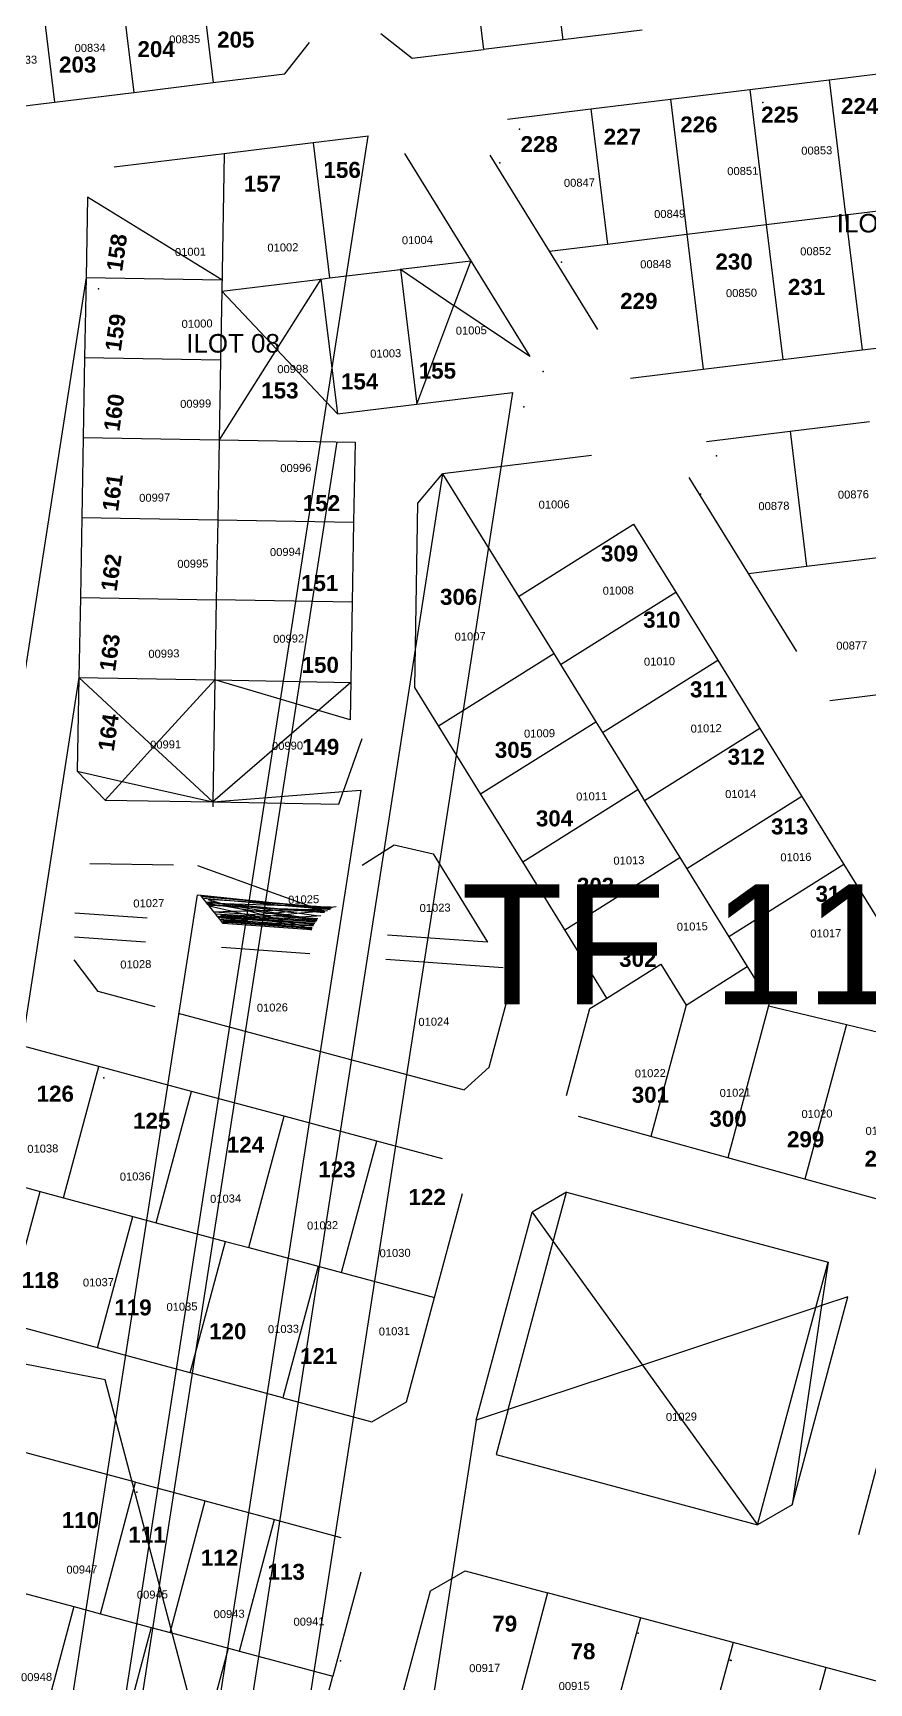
# Model space of a CAD drawing. Header units: metres. Extents: x 0 to 1324930, y 0 to 1631912.
# Drawn here: x 253776.7 to 253881.3, y 1630730.1 to 1630936.3 of the extents above; entities that cross this region are included whole.
import ezdxf
from ezdxf.enums import TextEntityAlignment as Align

# ---------------------------------------------------------------- set-up
doc = ezdxf.new("R2010")
doc.units = ezdxf.units.M
doc.header["$MEASUREMENT"] = 0
for name, color, linetype in [('A_revoir_geometrie_aberrante', 7, 'Continuous'), ('limites_parcelles', 7, 'Continuous'), ('limites_tf', 7, 'Continuous'), ('numero_lot', 7, 'Continuous'), ('numero_parcelle', 7, 'Continuous'), ('toponymie', 7, 'Continuous')]:
    doc.layers.add(name, color=color, linetype=linetype)
for name, color, linetype, lineweight in [('LimiteTF', 4, 'Continuous', 13), ('Numero_TF', 7, 'Continuous', 0), ('TopoAlt', 3, 'Continuous', 0), ('TopoMat', 4, 'Continuous', 0), ('Voirie', 252, 'Continuous', 0)]:
    doc.layers.add(name, color=color, linetype=linetype, lineweight=lineweight)
doc.styles.add('Arial9', font='arial.ttf', dxfattribs={"height": 2.319387})
doc.styles.get("Standard").update_dxf_attribs({"font": 'txt.shx'})
doc.styles.add('Style-Arial', font='arial.ttf')
doc.styles.add('style1', font='')
doc.styles.get('style1').set_extended_font_data('Times New Roman', bold=True)

# ---------------------------------------------------------------- blocks, each defined once
blk = doc.blocks.new('TCPOINT_108')
at = {"color": 0}
blk.add_point((0, 0), dxfattribs=at)
at = {"layer": 'TopoAlt'}
blk.add_attdef('ALT', text='', height=0.00762, dxfattribs=at).set_placement((0.00254, -0.00254), align=Align.TOP_LEFT)
at = {"layer": 'TopoMat'}
blk.add_attdef('MAT', (0.00254, 0.00254), '', height=0.01524, dxfattribs=at)
blk = doc.blocks.new('*U84')
at = {"layer": 'LimiteTF', "color": 5, "linetype": 'Continuous', "lineweight": 30}
for p, q in [((-15.864134, -44.465031), (-180.614134, -11.925031)), ((17.216029, -169.025147), (-15.864134, -44.465031))]:
    blk.add_line(p, q, dxfattribs=at)

msp = doc.modelspace()

# ---------------------------------------------------------------- linework, layer by layer
at = {"layer": 'A_revoir_geometrie_aberrante'}
for p in [(253818.61986, 1630923.38749), (253783.36023, 1630905.73622), (253836.71626, 1630891.34258), (253814.74338, 1630885.17909), (253827.94962, 1630881.20231), (253782.48128, 1630855.73806), (253817.74311, 1630841.65067), (253797.24446, 1630828.58239), (253832.15824, 1630762.91725)]:
    msp.add_line(p, (0, 0), dxfattribs=at)
at = {"layer": 'limites_parcelles'}
for p, q in [((253840.9308, 1630952.31105), (253842.99376, 1630935.43472)), ((253831.00357, 1630951.09755), (253833.06654, 1630934.22123)), ((253797.21312, 1630946.96733), (253799.27582, 1630930.09094)), ((253777.35859, 1630944.54036), (253779.42136, 1630927.66395)), ((253787.28583, 1630945.75384), (253789.34859, 1630928.87745)), ((253820.2282, 1630936.21417), (253824.16708, 1630933.13337)), ((253852.921, 1630936.64821), (253842.99376, 1630935.43472)), ((253808.2132, 1630931.18344), (253811.29395, 1630935.12232)), ((253824.16708, 1630933.13337), (253833.06654, 1630934.22123)), ((253842.99376, 1630935.43472), (253833.06654, 1630934.22123)), ((253833.06654, 1630934.22123), (253833.06654, 1630934.2212)), ((253876.29356, 1630930.43744), (253886.22079, 1630931.65093)), ((253789.34859, 1630928.87745), (253799.27582, 1630930.09094)), ((253799.27582, 1630930.09094), (253808.2132, 1630931.18344)), ((253866.36633, 1630929.22394), (253876.29356, 1630930.43744)), ((253876.29356, 1630930.43744), (253878.35627, 1630913.56268)), ((253769.49407, 1630926.45045), (253779.42136, 1630927.66395)), ((253779.42136, 1630927.66395), (253789.34859, 1630928.87745)), ((253846.51186, 1630926.79694), (253856.43909, 1630928.01044)), ((253856.43909, 1630928.01044), (253866.36633, 1630929.22394)), ((253856.43909, 1630928.01044), (253858.50201, 1630911.13418)), ((253866.36633, 1630929.22394), (253868.42904, 1630912.34919)), ((253836.06634, 1630925.52009), (253846.51186, 1630926.79694)), ((253846.51186, 1630926.79694), (253848.57484, 1630909.92046)), ((253818.67529, 1630923.39427), (253811.76246, 1630922.54925)), ((253800.63868, 1630921.1895), (253786.88438, 1630919.5082)), ((253800.63868, 1630921.1895), (253800.33646, 1630904.02473)), ((253811.76246, 1630922.54925), (253800.63868, 1630921.1895)), ((253811.76246, 1630922.54925), (253813.82545, 1630905.67327)), ((253823.18356, 1630921.22959), (253838.88063, 1630895.85049)), ((253841.31128, 1630909.03258), (253833.90184, 1630921.01215)), ((253783.53701, 1630915.79286), (253783.36021, 1630905.73622)), ((253800.35963, 1630905.43735), (253783.53701, 1630915.79286)), ((253868.42925, 1630912.34743), (253878.35649, 1630913.56091)), ((253878.35627, 1630913.56268), (253878.35649, 1630913.56091)), ((253878.35649, 1630913.56091), (253888.28372, 1630914.7744)), ((253878.35649, 1630913.56091), (253880.41942, 1630896.68455)), ((253848.57484, 1630909.92046), (253858.50204, 1630911.13394)), ((253858.50201, 1630911.13418), (253858.50204, 1630911.13394)), ((253858.50204, 1630911.13394), (253868.42925, 1630912.34743)), ((253858.50204, 1630911.13394), (253860.565, 1630894.25761)), ((253868.42904, 1630912.34919), (253868.42925, 1630912.34743)), ((253868.42925, 1630912.34743), (253870.49218, 1630895.47108)), ((253841.31128, 1630909.03258), (253848.57484, 1630909.92046)), ((253847.35952, 1630899.25378), (253841.31128, 1630909.03258)), ((253813.82545, 1630905.67327), (253822.67132, 1630906.75435)), ((253822.67132, 1630906.75435), (253822.6691, 1630906.77253)), ((253822.6691, 1630906.77253), (253822.69227, 1630906.75692)), ((253822.67132, 1630906.75435), (253822.69227, 1630906.75692)), ((253822.67132, 1630906.75435), (253824.7322, 1630889.89637)), ((253822.69227, 1630906.75692), (253831.47135, 1630907.82984)), ((253822.69227, 1630906.75692), (253829.37601, 1630902.25395)), ((253831.47135, 1630907.82984), (253829.37601, 1630902.25395)), ((253783.36021, 1630905.73622), (253783.18442, 1630895.73658)), ((253783.36021, 1630905.73622), (253800.35963, 1630905.43735)), ((253800.33646, 1630904.02473), (253812.73692, 1630905.54024)), ((253812.73692, 1630905.54024), (253807.17866, 1630896.76233)), ((253812.73692, 1630905.54024), (253812.74299, 1630905.54982)), ((253812.73692, 1630905.54024), (253812.74406, 1630905.54111)), ((253812.74299, 1630905.54982), (253812.74406, 1630905.54111)), ((253812.74406, 1630905.54111), (253813.82545, 1630905.67327)), ((253812.74406, 1630905.54111), (253814.80486, 1630888.67648)), ((253800.33633, 1630904.01707), (253800.18526, 1630895.4377)), ((253800.32986, 1630904.02392), (253800.33646, 1630904.02473)), ((253800.33633, 1630904.01707), (253800.32986, 1630904.02392)), ((253800.33646, 1630904.02473), (253800.33633, 1630904.01707)), ((253807.17866, 1630896.76233), (253800.33633, 1630904.01707)), ((253824.7322, 1630889.89637), (253829.37601, 1630902.25395)), ((253838.88063, 1630895.85049), (253829.37601, 1630902.25395)), ((253807.17866, 1630896.76233), (253800.00922, 1630885.43997)), ((253814.80486, 1630888.67648), (253807.17866, 1630896.76233)), ((253870.49218, 1630895.47108), (253880.41942, 1630896.68455)), ((253880.41942, 1630896.68455), (253890.34666, 1630897.89802)), ((253783.18442, 1630895.73658), (253783.00863, 1630885.73695)), ((253783.18442, 1630895.73658), (253800.18526, 1630895.4377)), ((253800.18526, 1630895.4377), (253800.00922, 1630885.43997)), ((253851.46369, 1630893.1451), (253860.565, 1630894.25761)), ((253860.565, 1630894.25761), (253870.49218, 1630895.47108)), ((253814.80486, 1630888.67648), (253836.71626, 1630891.34258)), ((253860.9792, 1630885.24022), (253871.42472, 1630886.51707)), ((253871.42472, 1630886.51707), (253881.35195, 1630887.73057)), ((253871.42472, 1630886.51707), (253873.4877, 1630869.64059)), ((253783.00863, 1630885.73695), (253782.83284, 1630875.73732)), ((253783.00862, 1630885.73695), (253783.00863, 1630885.73695)), ((253783.00863, 1630885.73695), (253800.00803, 1630885.43809)), ((253800.00919, 1630885.43807), (253799.83311, 1630875.43845)), ((253800.00922, 1630885.43997), (253800.00803, 1630885.43809)), ((253800.00803, 1630885.43809), (253800.00919, 1630885.43807)), ((253800.00922, 1630885.43997), (253800.00919, 1630885.43807)), ((253800.00919, 1630885.43807), (253817.00731, 1630885.13923)), ((253817.00731, 1630885.13923), (253816.83158, 1630875.13959)), ((253846.56829, 1630883.47808), (253827.95454, 1630881.20288)), ((253824.87553, 1630877.52055), (253827.95454, 1630881.20288)), ((253827.95454, 1630881.20288), (253837.44161, 1630865.86409)), ((253866.22413, 1630868.75271), (253858.8147, 1630880.73228)), ((253782.83284, 1630875.73732), (253782.65704, 1630865.73769)), ((253782.83282, 1630875.73732), (253782.83284, 1630875.73732)), ((253782.83284, 1630875.73732), (253799.81724, 1630875.43873)), ((253824.47091, 1630854.50387), (253824.87553, 1630877.52055)), ((253799.83311, 1630875.43845), (253799.65704, 1630865.43881)), ((253799.81724, 1630875.43873), (253799.83311, 1630875.43845)), ((253799.83311, 1630875.43845), (253816.83158, 1630875.13959)), ((253816.83158, 1630875.13959), (253816.65585, 1630865.13996)), ((253837.44161, 1630865.86409), (253851.84616, 1630874.89812)), ((253851.84616, 1630874.89812), (253857.10687, 1630866.39195)), ((253866.22413, 1630868.75271), (253873.4877, 1630869.64059)), ((253873.4877, 1630869.64059), (253883.4149, 1630870.85407)), ((253872.27238, 1630858.9739), (253866.22413, 1630868.75271)), ((253782.65704, 1630865.73769), (253782.48125, 1630855.73806)), ((253782.65696, 1630865.73769), (253782.65704, 1630865.73769)), ((253782.65704, 1630865.73769), (253799.65637, 1630865.43883)), ((253799.65704, 1630865.43881), (253799.48097, 1630855.43919)), ((253799.65637, 1630865.43883), (253799.65704, 1630865.43881)), ((253816.65585, 1630865.13996), (253799.65704, 1630865.43881)), ((253837.44161, 1630865.86409), (253841.84941, 1630858.73751)), ((253842.7025, 1630857.35823), (253857.10687, 1630866.39195)), ((253857.10687, 1630866.39195), (253862.36744, 1630857.886)), ((253816.65585, 1630865.13996), (253816.39762, 1630850.446)), ((253827.43902, 1630849.70706), (253841.84941, 1630858.73751)), ((253841.84941, 1630858.73751), (253842.7025, 1630857.35823)), ((253842.7025, 1630857.35823), (253847.13302, 1630850.19492)), ((253847.96339, 1630848.85237), (253862.36744, 1630857.886)), ((253862.36744, 1630857.886), (253867.62759, 1630849.38075)), ((253782.48125, 1630855.73803), (253782.27532, 1630844.02411)), ((253782.48125, 1630855.73803), (253782.48122, 1630855.73806)), ((253782.48122, 1630855.73806), (253782.48125, 1630855.73806)), ((253782.48125, 1630855.73806), (253782.48125, 1630855.73803)), ((253782.48125, 1630855.73806), (253799.48056, 1630855.43919)), ((253791.81771, 1630847.06169), (253782.48125, 1630855.73803)), ((253799.48056, 1630855.43919), (253791.81771, 1630847.06169)), ((253799.48097, 1630855.43907), (253799.21246, 1630840.18979)), ((253799.48097, 1630855.43907), (253799.48056, 1630855.43919)), ((253799.48056, 1630855.43919), (253799.48097, 1630855.43919)), ((253799.48097, 1630855.43919), (253799.48097, 1630855.43907)), ((253799.48097, 1630855.43919), (253816.4796, 1630855.11103)), ((253812.43472, 1630851.61568), (253799.48097, 1630855.43907)), ((253816.4796, 1630855.11103), (253812.43472, 1630851.61568)), ((253827.43902, 1630849.70706), (253824.47091, 1630854.50387)), ((253876.37655, 1630852.86523), (253885.47785, 1630853.97779)), ((253812.43472, 1630851.61568), (253799.21246, 1630840.18978)), ((253816.39762, 1630850.446), (253812.43472, 1630851.61568)), ((253832.70151, 1630841.20228), (253827.43902, 1630849.70706)), ((253832.70151, 1630841.20228), (253847.13302, 1630850.19492)), ((253847.13302, 1630850.19492), (253847.96339, 1630848.85237)), ((253867.62759, 1630849.38075), (253853.22702, 1630840.34208)), ((253867.62759, 1630849.38075), (253872.88824, 1630840.87466)), ((253791.81771, 1630847.06169), (253787.8789, 1630842.75554)), ((253799.21246, 1630840.18979), (253791.81771, 1630847.06169)), ((253817.85629, 1630848.08757), (253815.52511, 1630841.47581)), ((253847.96339, 1630848.85237), (253852.37165, 1630841.72506)), ((253785.74857, 1630840.42653), (253782.27532, 1630844.02411)), ((253782.27532, 1630844.02411), (253787.8789, 1630842.75554)), ((253787.8789, 1630842.75554), (253785.74857, 1630840.42653)), ((253787.8789, 1630842.75554), (253799.21246, 1630840.18978)), ((253799.21246, 1630840.18978), (253815.52511, 1630841.47581)), ((253814.97393, 1630839.91256), (253815.52511, 1630841.47581)), ((253815.52511, 1630841.47581), (253817.74311, 1630841.65067)), ((253837.97088, 1630832.68636), (253832.70151, 1630841.20228)), ((253837.97088, 1630832.68636), (253852.37165, 1630841.72506)), ((253852.37165, 1630841.72506), (253853.22702, 1630840.34208)), ((253872.88824, 1630840.87466), (253858.48791, 1630831.83622)), ((253872.88824, 1630840.87466), (253878.14889, 1630832.36859)), ((253785.74857, 1630840.42653), (253799.21246, 1630840.18975)), ((253799.21246, 1630840.18975), (253799.20154, 1630839.56968)), ((253799.21246, 1630840.18979), (253799.21246, 1630840.18978)), ((253799.21246, 1630840.18978), (253799.21246, 1630840.18979)), ((253799.21246, 1630840.18978), (253799.21246, 1630840.18975)), ((253799.21246, 1630840.18978), (253799.21246, 1630840.18978)), ((253799.21246, 1630840.18975), (253814.97393, 1630839.91256)), ((253853.22702, 1630840.34208), (253857.63251, 1630833.21924)), ((253817.87905, 1630832.28951), (253821.89282, 1630834.81065)), ((253821.89282, 1630834.81065), (253826.7672, 1630833.67966)), ((253794.30644, 1630832.27379), (253783.85693, 1630832.45777)), ((253826.7672, 1630833.67966), (253833.59172, 1630822.64508)), ((253843.23344, 1630824.18144), (253837.97088, 1630832.68636)), ((253843.23344, 1630824.18144), (253857.63251, 1630833.21924)), ((253857.63251, 1630833.21924), (253858.48791, 1630831.83622)), ((253797.30636, 1630832.22087), (253811.41528, 1630827.16951)), ((253858.48791, 1630831.83622), (253863.74885, 1630823.33028)), ((253878.14889, 1630832.36859), (253863.74885, 1630823.33028)), ((253878.14889, 1630832.36859), (253891.01176, 1630811.57029)), ((253802.96053, 1630827.93219), (253797.37027, 1630828.5385)), ((253797.82166, 1630828.33312), (253797.74405, 1630828.42866)), ((253797.74405, 1630828.42866), (253802.96053, 1630827.93219)), ((253797.9607, 1630828.16195), (253797.82166, 1630828.33312)), ((253804.67883, 1630827.74583), (253797.82166, 1630828.33312)), ((253781.96438, 1630826.33344), (253791.01413, 1630825.68685)), ((253798.38127, 1630827.64419), (253797.9607, 1630828.16195)), ((253797.9607, 1630828.16195), (253803.33418, 1630827.68516)), ((253798.48216, 1630827.51999), (253798.38127, 1630827.64419)), ((253799.91394, 1630827.50654), (253798.38127, 1630827.64419)), ((253798.4857, 1630827.51563), (253798.48216, 1630827.51999)), ((253800.13919, 1630827.46964), (253798.48216, 1630827.51999)), ((253798.61396, 1630827.35774), (253798.4857, 1630827.51563)), ((253798.4857, 1630827.51563), (253800.13733, 1630827.25791)), ((253798.7021, 1630827.24923), (253798.61396, 1630827.35774)), ((253800.13733, 1630827.25791), (253798.61396, 1630827.35774)), ((253803.33418, 1630827.68516), (253798.62732, 1630827.98549)), ((253798.62732, 1630827.98549), (253800.46867, 1630827.46874)), ((253798.74346, 1630827.19831), (253798.7021, 1630827.24923)), ((253800.84182, 1630827.14798), (253798.7021, 1630827.24923)), ((253799.3409, 1630826.46281), (253798.74346, 1630827.19831)), ((253798.74346, 1630827.19831), (253801.66364, 1630826.51949)), ((253800.46867, 1630827.46874), (253798.86422, 1630827.67847)), ((253798.86422, 1630827.67847), (253799.91394, 1630827.50654)), ((253799.3409, 1630826.46281), (253801.66364, 1630826.51949)), ((253799.39245, 1630826.39936), (253799.3409, 1630826.46281)), ((253799.58573, 1630826.16142), (253799.39245, 1630826.39936)), ((253803.21546, 1630826.15876), (253799.39245, 1630826.39936)), ((253799.91394, 1630827.50654), (253800.13919, 1630827.46964)), ((253800.41958, 1630827.46112), (253799.91394, 1630827.50654)), ((253800.13733, 1630827.25791), (253800.84182, 1630827.14798)), ((253801.54969, 1630827.16536), (253800.13733, 1630827.25791)), ((253800.13919, 1630827.46964), (253800.92278, 1630827.3413)), ((253800.41958, 1630827.46112), (253800.13919, 1630827.46964)), ((253800.53167, 1630827.45105), (253800.41958, 1630827.46112)), ((253800.50505, 1630827.45853), (253800.41958, 1630827.46112)), ((253800.46867, 1630827.46874), (253800.50505, 1630827.45853)), ((253800.55941, 1630827.45687), (253800.46867, 1630827.46874)), ((253800.50505, 1630827.45853), (253800.53167, 1630827.45105)), ((253800.55941, 1630827.45687), (253800.50505, 1630827.45853)), ((253800.53167, 1630827.45105), (253800.92278, 1630827.3413)), ((253800.76256, 1630827.43032), (253800.53167, 1630827.45105)), ((253800.76256, 1630827.43032), (253800.55941, 1630827.45687)), ((253808.6916, 1630827.20978), (253800.55941, 1630827.45687)), ((253804.03559, 1630827.00246), (253800.76256, 1630827.43032)), ((253807.31814, 1630826.84153), (253800.76256, 1630827.43032)), ((253800.84182, 1630827.14798), (253802.57569, 1630826.87742)), ((253801.76774, 1630827.10417), (253800.84182, 1630827.14798)), ((253800.92278, 1630827.3413), (253801.54969, 1630827.16536)), ((253800.92278, 1630827.3413), (253802.29515, 1630827.11651)), ((253801.54969, 1630827.16536), (253801.76774, 1630827.10417)), ((253802.29515, 1630827.11651), (253801.54969, 1630827.16536)), ((253801.66364, 1630826.51949), (253803.67612, 1630826.5686)), ((253801.66364, 1630826.51949), (253803.21546, 1630826.15876)), ((253801.76774, 1630827.10417), (253802.57569, 1630826.87742)), ((253802.61539, 1630827.06406), (253801.76774, 1630827.10417)), ((253802.29515, 1630827.11651), (253802.61539, 1630827.06406)), ((253804.03559, 1630827.00246), (253802.29515, 1630827.11651)), ((253802.57569, 1630826.87742), (253803.67612, 1630826.5686)), ((253802.57569, 1630826.87742), (253804.43597, 1630826.58714)), ((253802.61539, 1630827.06406), (253805.38561, 1630826.61031)), ((253804.10279, 1630826.99368), (253802.61539, 1630827.06406)), ((253804.67883, 1630827.74583), (253802.96053, 1630827.93219)), ((253807.0745, 1630827.54064), (253802.96053, 1630827.93219)), ((253803.33418, 1630827.68516), (253808.6916, 1630827.20978)), ((253807.95923, 1630827.39004), (253803.33418, 1630827.68516)), ((253803.67612, 1630826.5686), (253804.43597, 1630826.58714)), ((253803.67612, 1630826.5686), (253805.18324, 1630826.14564)), ((253804.10279, 1630826.99368), (253804.03559, 1630827.00246)), ((253804.34337, 1630826.98229), (253804.03559, 1630827.00246)), ((253806.77591, 1630826.64424), (253804.10279, 1630826.99368)), ((253804.34337, 1630826.98229), (253804.10279, 1630826.99368)), ((253808.76244, 1630826.69271), (253804.34337, 1630826.98229)), ((253807.31814, 1630826.84153), (253804.34337, 1630826.98229)), ((253804.43597, 1630826.58714), (253805.38561, 1630826.61031)), ((253804.43597, 1630826.58714), (253806.43535, 1630826.27515)), ((253807.95923, 1630827.39004), (253804.67883, 1630827.74583)), ((253807.0745, 1630827.54064), (253804.67883, 1630827.74583)), ((253805.18324, 1630826.14564), (253806.43535, 1630826.27515)), ((253805.38561, 1630826.61031), (253806.77591, 1630826.64424)), ((253805.38561, 1630826.61031), (253807.04614, 1630826.33833)), ((253806.43535, 1630826.27515), (253807.04614, 1630826.33833)), ((253806.43535, 1630826.27515), (253807.71839, 1630826.07495)), ((253806.77591, 1630826.64424), (253808.76244, 1630826.69271)), ((253808.20171, 1630826.45786), (253806.77591, 1630826.64424)), ((253807.04614, 1630826.33833), (253808.20171, 1630826.45786)), ((253807.04614, 1630826.33833), (253808.31414, 1630826.13064)), ((253810.07615, 1630827.25496), (253807.0745, 1630827.54064)), ((253811.3857, 1630827.1714), (253807.0745, 1630827.54064)), ((253808.92965, 1630826.69679), (253807.31814, 1630826.84153)), ((253809.88452, 1630826.72009), (253807.31814, 1630826.84153)), ((253809.98303, 1630827.17054), (253807.95923, 1630827.39004)), ((253810.07615, 1630827.25496), (253807.95923, 1630827.39004)), ((253808.20171, 1630826.45786), (253809.77644, 1630826.62074)), ((253809.708, 1630826.26095), (253808.20171, 1630826.45786)), ((253808.31414, 1630826.13064), (253809.708, 1630826.26095)), ((253808.6916, 1630827.20978), (253812.16321, 1630826.90174)), ((253809.98303, 1630827.17054), (253808.6916, 1630827.20978)), ((253808.76244, 1630826.69271), (253808.92965, 1630826.69679)), ((253809.54882, 1630826.64118), (253808.76244, 1630826.69271)), ((253808.92965, 1630826.69679), (253809.88452, 1630826.72009)), ((253809.54882, 1630826.64118), (253808.92965, 1630826.69679)), ((253809.77644, 1630826.62074), (253809.54882, 1630826.64118)), ((253809.80916, 1630826.62412), (253809.54882, 1630826.64118)), ((253809.708, 1630826.26095), (253811.70433, 1630826.44759)), ((253812.17375, 1630825.93862), (253809.708, 1630826.26095)), ((253809.77644, 1630826.62074), (253809.80916, 1630826.62412)), ((253811.70433, 1630826.44759), (253809.77644, 1630826.62074)), ((253809.80916, 1630826.62412), (253810.46942, 1630826.69242)), ((253812.03353, 1630826.47836), (253809.80916, 1630826.62412)), ((253809.88452, 1630826.72009), (253811.0002, 1630826.74732)), ((253810.46942, 1630826.69242), (253809.88452, 1630826.72009)), ((253812.0336, 1630826.94814), (253809.98303, 1630827.17054)), ((253811.4228, 1630827.1268), (253809.98303, 1630827.17054)), ((253811.4228, 1630827.1268), (253810.07615, 1630827.25496)), ((253811.3857, 1630827.1714), (253810.07615, 1630827.25496)), ((253810.46942, 1630826.69242), (253811.0002, 1630826.74732)), ((253813.02811, 1630826.57134), (253810.46942, 1630826.69242)), ((253811.0002, 1630826.74732), (253812.23716, 1630826.87526)), ((253811.0002, 1630826.74732), (253812.49279, 1630826.78374)), ((253811.41766, 1630827.16867), (253811.3857, 1630827.1714)), ((253811.41528, 1630827.16951), (253811.3857, 1630827.1714)), ((253811.41528, 1630827.16951), (253811.41766, 1630827.16867)), ((253812.68655, 1630827.0884), (253811.41528, 1630827.16951)), ((253811.41766, 1630827.16867), (253811.54497, 1630827.12308)), ((253812.17248, 1630827.10402), (253811.41766, 1630827.16867)), ((253811.57508, 1630827.1123), (253811.4228, 1630827.1268)), ((253811.54497, 1630827.12308), (253811.4228, 1630827.1268)), ((253811.54497, 1630827.12308), (253811.57508, 1630827.1123)), ((253812.17248, 1630827.10402), (253811.54497, 1630827.12308)), ((253811.57508, 1630827.1123), (253812.0336, 1630826.94814)), ((253813.11339, 1630826.9659), (253811.57508, 1630827.1123)), ((253811.70433, 1630826.44759), (253812.03353, 1630826.47836)), ((253813.13736, 1630826.31888), (253811.70433, 1630826.44759)), ((253812.03353, 1630826.47836), (253813.02811, 1630826.57134)), ((253813.24326, 1630826.39909), (253812.03353, 1630826.47836)), ((253812.0336, 1630826.94814), (253812.16321, 1630826.90174)), ((253812.47691, 1630826.90006), (253812.0336, 1630826.94814)), ((253812.16321, 1630826.90174), (253812.23716, 1630826.87526)), ((253812.16321, 1630826.90174), (253812.34079, 1630826.88598)), ((253813.41768, 1630826.99737), (253812.17248, 1630827.10402)), ((253812.68655, 1630827.0884), (253812.17248, 1630827.10402)), ((253812.23716, 1630826.87526), (253812.34079, 1630826.88598)), ((253812.23716, 1630826.87526), (253812.49279, 1630826.78374)), ((253812.34079, 1630826.88598), (253812.47691, 1630826.90006)), ((253812.34079, 1630826.88598), (253813.27732, 1630826.80288)), ((253812.47691, 1630826.90006), (253813.11339, 1630826.9659)), ((253813.35535, 1630826.80479), (253812.47691, 1630826.90006)), ((253812.49279, 1630826.78374), (253813.27732, 1630826.80288)), ((253812.49279, 1630826.78374), (253813.07404, 1630826.57564)), ((253813.68302, 1630827.02482), (253812.68655, 1630827.0884)), ((253813.9319, 1630827.05056), (253812.68655, 1630827.0884)), ((253813.02811, 1630826.57134), (253813.07404, 1630826.57564)), ((253813.09486, 1630826.56819), (253813.02811, 1630826.57134)), ((253813.07404, 1630826.57564), (253813.57338, 1630826.62232)), ((253813.07404, 1630826.57564), (253813.09486, 1630826.56819)), ((253813.11339, 1630826.9659), (253813.41768, 1630826.99737)), ((253814.03919, 1630826.87778), (253813.11339, 1630826.9659)), ((253813.27732, 1630826.80288), (253813.35535, 1630826.80479)), ((253813.27732, 1630826.80288), (253813.8029, 1630826.75625)), ((253813.35535, 1630826.80479), (253813.92022, 1630826.81857)), ((253813.8029, 1630826.75625), (253813.35535, 1630826.80479)), ((253813.41768, 1630826.99737), (253813.68302, 1630827.02482)), ((253814.15969, 1630826.93382), (253813.41768, 1630826.99737)), ((253813.68302, 1630827.02482), (253813.9319, 1630827.05056)), ((253814.28159, 1630826.98662), (253813.68302, 1630827.02482)), ((253813.9319, 1630827.05056), (253814.65517, 1630827.12537)), ((253799.78142, 1630825.92051), (253799.58573, 1630826.16142)), ((253803.17311, 1630825.93772), (253799.58573, 1630826.16142)), ((253799.8836, 1630825.79471), (253799.78142, 1630825.92051)), ((253799.78142, 1630825.92051), (253801.68684, 1630825.78399)), ((253800.09205, 1630825.53809), (253799.8836, 1630825.79471)), ((253799.8836, 1630825.79471), (253801.01031, 1630825.71401)), ((253800.52304, 1630825.00751), (253800.09205, 1630825.53809)), ((253800.09205, 1630825.53809), (253801.15911, 1630825.46173)), ((253802.3532, 1630825.85292), (253800.16546, 1630826.0097)), ((253800.16546, 1630826.0097), (253802.47996, 1630825.86603)), ((253800.32453, 1630825.64308), (253801.01031, 1630825.71401)), ((253802.00066, 1630825.5404), (253800.32453, 1630825.64308)), ((253800.41408, 1630825.39208), (253801.15911, 1630825.46173)), ((253801.50933, 1630825.32554), (253800.41408, 1630825.39208)), ((253800.45382, 1630825.26486), (253801.50933, 1630825.32554)), ((253803.37968, 1630825.05564), (253800.45382, 1630825.26486)), ((253810.77444, 1630824.40161), (253800.49014, 1630825.13667)), ((253800.49014, 1630825.13667), (253803.37968, 1630825.05564)), ((253811.5599, 1630824.21903), (253800.52304, 1630825.00751)), ((253801.01031, 1630825.71401), (253801.68684, 1630825.78399)), ((253801.01031, 1630825.71401), (253802.62257, 1630825.59854)), ((253801.15911, 1630825.46173), (253802.00066, 1630825.5404)), ((253801.15911, 1630825.46173), (253802.37039, 1630825.37504)), ((253801.50933, 1630825.32554), (253802.37039, 1630825.37504)), ((253808.15876, 1630824.92162), (253801.50933, 1630825.32554)), ((253801.68684, 1630825.78399), (253802.3532, 1630825.85292)), ((253801.68684, 1630825.78399), (253803.33959, 1630825.66558)), ((253802.00066, 1630825.5404), (253802.62257, 1630825.59854)), ((253803.57217, 1630825.44413), (253802.00066, 1630825.5404)), ((253802.3532, 1630825.85292), (253802.47996, 1630825.86603)), ((253804.04589, 1630825.73161), (253802.3532, 1630825.85292)), ((253802.37039, 1630825.37504), (253803.57217, 1630825.44413)), ((253802.37039, 1630825.37504), (253808.46231, 1630824.93909)), ((253802.47996, 1630825.86603), (253803.17311, 1630825.93772)), ((253802.47996, 1630825.86603), (253804.2851, 1630825.75397)), ((253802.62257, 1630825.59854), (253803.33959, 1630825.66558)), ((253802.62257, 1630825.59854), (253804.2414, 1630825.48261)), ((253803.17311, 1630825.93772), (253803.86048, 1630826.00882)), ((253804.53043, 1630825.85308), (253803.17311, 1630825.93772)), ((253803.21546, 1630826.15876), (253803.86048, 1630826.00882)), ((253804.51773, 1630826.0768), (253803.21546, 1630826.15876)), ((253803.33959, 1630825.66558), (253804.04589, 1630825.73161)), ((253803.33959, 1630825.66558), (253805.15798, 1630825.5353)), ((253809.99631, 1630824.5825), (253803.37968, 1630825.05564)), ((253803.37968, 1630825.05564), (253808.15876, 1630824.92162)), ((253803.57217, 1630825.44413), (253804.2414, 1630825.48261)), ((253807.26208, 1630825.21809), (253803.57217, 1630825.44413)), ((253803.86048, 1630826.00882), (253804.51773, 1630826.0768)), ((253803.86048, 1630826.00882), (253804.53043, 1630825.85308)), ((253804.04589, 1630825.73161), (253804.2851, 1630825.75397)), ((253805.50186, 1630825.62727), (253804.04589, 1630825.73161)), ((253804.2414, 1630825.48261), (253805.15798, 1630825.5353)), ((253804.2414, 1630825.48261), (253806.96255, 1630825.28772)), ((253804.2851, 1630825.75397), (253804.76414, 1630825.79876)), ((253804.2851, 1630825.75397), (253805.20151, 1630825.69709)), ((253804.51773, 1630826.0768), (253805.18324, 1630826.14564)), ((253805.69182, 1630826.00291), (253804.51773, 1630826.0768)), ((253804.53043, 1630825.85308), (253804.76414, 1630825.79876)), ((253805.01923, 1630825.8226), (253804.53043, 1630825.85308)), ((253804.76414, 1630825.79876), (253805.01923, 1630825.8226)), ((253804.76414, 1630825.79876), (253805.20151, 1630825.69709)), ((253805.01923, 1630825.8226), (253806.00569, 1630825.91483)), ((253806.70999, 1630825.71718), (253805.01923, 1630825.8226)), ((253805.15798, 1630825.5353), (253805.75087, 1630825.56938)), ((253805.15798, 1630825.5353), (253806.22697, 1630825.45871)), ((253805.18324, 1630826.14564), (253805.69182, 1630826.00291)), ((253805.20151, 1630825.69709), (253805.50186, 1630825.62727)), ((253805.20151, 1630825.69709), (253806.53374, 1630825.61439)), ((253805.50186, 1630825.62727), (253805.75087, 1630825.56938)), ((253806.06088, 1630825.5872), (253805.50186, 1630825.62727)), ((253805.69182, 1630826.00291), (253806.00569, 1630825.91483)), ((253806.44254, 1630825.95567), (253805.69182, 1630826.00291)), ((253805.75087, 1630825.56938), (253806.06088, 1630825.5872)), ((253805.75087, 1630825.56938), (253806.22697, 1630825.45871)), ((253806.00569, 1630825.91483), (253806.44254, 1630825.95567)), ((253806.00569, 1630825.91483), (253806.70999, 1630825.71718)), ((253806.06088, 1630825.5872), (253806.53374, 1630825.61439)), ((253807.55453, 1630825.48016), (253806.06088, 1630825.5872)), ((253806.22697, 1630825.45871), (253806.96255, 1630825.28772)), ((253806.22697, 1630825.45871), (253808.11229, 1630825.32363)), ((253806.44254, 1630825.95567), (253807.71839, 1630826.07495)), ((253809.32011, 1630825.77457), (253806.44254, 1630825.95567)), ((253806.53374, 1630825.61439), (253806.98401, 1630825.64027)), ((253806.53374, 1630825.61439), (253807.23033, 1630825.57115)), ((253806.70999, 1630825.71718), (253806.98401, 1630825.64027)), ((253807.48311, 1630825.66897), (253806.70999, 1630825.71718)), ((253806.96255, 1630825.28772), (253807.26208, 1630825.21809)), ((253806.96255, 1630825.28772), (253808.67807, 1630825.16485)), ((253806.98401, 1630825.64027), (253807.48311, 1630825.66897)), ((253806.98401, 1630825.64027), (253807.23033, 1630825.57115)), ((253807.23033, 1630825.57115), (253807.55453, 1630825.48016)), ((253807.23033, 1630825.57115), (253812.12998, 1630825.267)), ((253807.26208, 1630825.21809), (253808.46231, 1630824.93909)), ((253808.8308, 1630825.12199), (253807.26208, 1630825.21809)), ((253807.48311, 1630825.66897), (253809.32011, 1630825.77457)), ((253812.20842, 1630825.37431), (253807.48311, 1630825.66897)), ((253807.55453, 1630825.48016), (253808.11229, 1630825.32363)), ((253812.05447, 1630825.15767), (253807.55453, 1630825.48016)), ((253807.71839, 1630826.07495), (253808.31414, 1630826.13064)), ((253807.71839, 1630826.07495), (253809.55632, 1630825.78815)), ((253808.11229, 1630825.32363), (253808.67807, 1630825.16485)), ((253808.11229, 1630825.32363), (253811.98189, 1630825.04639)), ((253808.67144, 1630824.89047), (253808.15876, 1630824.92162)), ((253808.15876, 1630824.92162), (253808.58942, 1630824.90954)), ((253808.31414, 1630826.13064), (253810.18461, 1630825.82427)), ((253808.46231, 1630824.93909), (253808.58942, 1630824.90954)), ((253808.46231, 1630824.93909), (253809.05939, 1630824.89636)), ((253808.58942, 1630824.90954), (253808.67144, 1630824.89047)), ((253808.58942, 1630824.90954), (253809.05939, 1630824.89636)), ((253808.67144, 1630824.89047), (253809.99631, 1630824.5825)), ((253809.92769, 1630824.81416), (253808.67144, 1630824.89047)), ((253808.67807, 1630825.16485), (253808.8308, 1630825.12199)), ((253808.67807, 1630825.16485), (253811.9123, 1630824.93322)), ((253811.9123, 1630824.93322), (253808.8308, 1630825.12199)), ((253808.8308, 1630825.12199), (253809.69868, 1630824.87843)), ((253809.05939, 1630824.89636), (253809.83174, 1630824.84109)), ((253809.05939, 1630824.89636), (253809.69868, 1630824.87843)), ((253809.32011, 1630825.77457), (253809.55632, 1630825.78815)), ((253809.86182, 1630825.74048), (253809.32011, 1630825.77457)), ((253809.55632, 1630825.78815), (253810.18461, 1630825.82427)), ((253809.55632, 1630825.78815), (253809.86182, 1630825.74048)), ((253809.69868, 1630824.87843), (253809.83174, 1630824.84109)), ((253809.69868, 1630824.87843), (253811.84576, 1630824.81822)), ((253809.83174, 1630824.84109), (253809.92769, 1630824.81416)), ((253809.83174, 1630824.84109), (253811.78222, 1630824.70151)), ((253809.86182, 1630825.74048), (253812.20842, 1630825.37431)), ((253811.21679, 1630825.65521), (253809.86182, 1630825.74048)), ((253811.78222, 1630824.70151), (253809.92769, 1630824.81416)), ((253809.92769, 1630824.81416), (253811.01197, 1630824.50987)), ((253809.99631, 1630824.5825), (253810.77444, 1630824.40161)), ((253811.01197, 1630824.50987), (253809.99631, 1630824.5825)), ((253810.18461, 1630825.82427), (253812.17375, 1630825.93862)), ((253810.18461, 1630825.82427), (253811.21679, 1630825.65521)), ((253810.77444, 1630824.40161), (253811.5599, 1630824.21903)), ((253811.61069, 1630824.34184), (253810.77444, 1630824.40161)), ((253811.01197, 1630824.50987), (253811.61069, 1630824.34184)), ((253811.66465, 1630824.4632), (253811.01197, 1630824.50987)), ((253811.21679, 1630825.65521), (253812.2896, 1630825.47949)), ((253812.3736, 1630825.5824), (253811.21679, 1630825.65521)), ((253812.17375, 1630825.93862), (253812.73588, 1630825.97094)), ((253848.49597, 1630815.67659), (253843.23344, 1630824.18144)), ((253781.91145, 1630823.32918), (253790.79297, 1630822.69468)), ((253833.59172, 1630822.64508), (253821.06894, 1630823.53969)), ((253863.74885, 1630823.33028), (253866.05838, 1630819.59621)), ((253784.86956, 1630816.471), (253781.86109, 1630820.46536)), ((253800.3166, 1630822.01436), (253811.33893, 1630821.22686)), ((253820.86231, 1630820.54648), (253835.53827, 1630819.49796)), ((253848.49597, 1630815.67659), (253855.24434, 1630819.91232)), ((253855.24434, 1630819.91232), (253858.40749, 1630814.79795)), ((253858.40749, 1630814.79795), (253866.05838, 1630819.59621)), ((253866.05838, 1630819.59621), (253868.84217, 1630815.09535)), ((253791.98903, 1630814.56065), (253784.86956, 1630816.471)), ((253833.79414, 1630807.04087), (253836.70903, 1630817.90388)), ((253843.4635, 1630803.48445), (253846.37839, 1630814.34746)), ((253846.37839, 1630814.34746), (253848.49597, 1630815.67659)), ((253858.40749, 1630814.79795), (253854.00111, 1630798.3763)), ((253868.7348, 1630814.69522), (253863.6404, 1630795.70934)), ((253868.84217, 1630815.09535), (253868.7348, 1630814.69522)), ((253868.7348, 1630814.69522), (253878.46083, 1630812.35133)), ((253794.88683, 1630813.78307), (253815.97898, 1630808.12345)), ((253878.46083, 1630812.35133), (253873.27969, 1630793.04238)), ((253878.46083, 1630812.35133), (253888.45393, 1630809.94307)), ((253784.95942, 1630807.13003), (253773.37027, 1630810.24842)), ((253814.41967, 1630808.54186), (253815.97898, 1630808.12345)), ((253815.97898, 1630808.12345), (253815.97901, 1630808.12344)), ((253815.97901, 1630808.12344), (253830.67027, 1630804.18131)), ((253780.54193, 1630790.71267), (253784.95942, 1630807.13003)), ((253796.54856, 1630804.01164), (253784.95942, 1630807.13003)), ((253830.67027, 1630804.18131), (253833.79414, 1630807.04087)), ((253792.13109, 1630787.59434), (253796.54856, 1630804.01164)), ((253808.13773, 1630800.89325), (253796.54856, 1630804.01164)), ((253803.72028, 1630784.47601), (253808.13773, 1630800.89325)), ((253819.72691, 1630797.77485), (253808.13773, 1630800.89325)), ((253854.00111, 1630798.3763), (253844.95268, 1630800.87978)), ((253815.30947, 1630781.35767), (253819.72691, 1630797.77485)), ((253827.93964, 1630795.56498), (253819.72691, 1630797.77485)), ((253854.00111, 1630798.3763), (253854.0011, 1630798.37625)), ((253863.6404, 1630795.70934), (253854.00111, 1630798.3763)), ((253863.6404, 1630795.70934), (253863.64039, 1630795.70932)), ((253873.27969, 1630793.04238), (253863.6404, 1630795.70934)), ((253768.95283, 1630793.83098), (253777.63842, 1630791.49392)), ((253773.2203, 1630775.07535), (253777.63842, 1630791.49392)), ((253777.63842, 1630791.49392), (253780.54193, 1630790.71267)), ((253826.94684, 1630778.22638), (253830.43691, 1630791.2326)), ((253843.46985, 1630791.428), (253839.13829, 1630788.92911)), ((253841.80579, 1630785.23389), (253843.46985, 1630791.428)), ((253843.46985, 1630791.428), (253876.15838, 1630782.65678)), ((253882.91899, 1630790.37542), (253873.27969, 1630793.04238)), ((253780.54193, 1630790.71267), (253789.22757, 1630788.3756)), ((253784.80948, 1630771.95685), (253789.22757, 1630788.3756)), ((253789.22757, 1630788.3756), (253792.13109, 1630787.59434)), ((253792.13109, 1630787.59434), (253800.81673, 1630785.25727)), ((253832.15824, 1630762.91725), (253839.13829, 1630788.92911)), ((253839.13829, 1630788.92911), (253841.80579, 1630785.23389)), ((253796.39859, 1630768.83838), (253800.81673, 1630785.25727)), ((253800.81673, 1630785.25727), (253803.72028, 1630784.47601)), ((253836.16729, 1630764.24571), (253841.80579, 1630785.23389)), ((253841.80579, 1630785.23389), (253852.94372, 1630769.8048)), ((253803.72028, 1630784.47601), (253812.4059, 1630782.13895)), ((253812.4059, 1630782.13895), (253807.98776, 1630765.71988)), ((253812.4059, 1630782.13895), (253815.30947, 1630781.35767)), ((253815.30947, 1630781.35767), (253826.94684, 1630778.22638)), ((253874.63884, 1630776.99377), (253876.15838, 1630782.65678)), ((253876.15838, 1630782.65678), (253875.35791, 1630777.23204)), ((253823.45692, 1630765.22065), (253826.94684, 1630778.22638)), ((253874.63884, 1630776.99377), (253852.94372, 1630769.8048)), ((253867.35359, 1630749.84317), (253874.63884, 1630776.99377)), ((253871.68511, 1630752.34193), (253878.65715, 1630778.32529)), ((253875.35791, 1630777.23204), (253871.68511, 1630752.34193)), ((253875.35791, 1630777.23204), (253874.63884, 1630776.99377)), ((253878.65715, 1630778.32529), (253875.35791, 1630777.23204)), ((253784.80948, 1630771.95685), (253773.2203, 1630775.07535)), ((253796.39859, 1630768.83838), (253784.80948, 1630771.95685)), ((253807.98776, 1630765.71988), (253796.39859, 1630768.83838)), ((253852.94372, 1630769.8048), (253836.16729, 1630764.24571)), ((253852.94372, 1630769.8048), (253867.35359, 1630749.84317)), ((253807.98776, 1630765.71988), (253819.12426, 1630762.7232)), ((253819.12426, 1630762.7232), (253823.45692, 1630765.22065)), ((253836.16729, 1630764.24571), (253832.15824, 1630762.91725)), ((253836.16729, 1630764.24571), (253834.65258, 1630758.60751)), ((253880.00432, 1630748.61445), (253883.86088, 1630762.98716)), ((253789.5637, 1630755.15163), (253772.17644, 1630759.81642)), ((253834.65258, 1630758.60751), (253867.35359, 1630749.84317)), ((253785.19099, 1630738.70571), (253789.5637, 1630755.15163)), ((253789.5637, 1630755.15163), (253789.56371, 1630755.15165)), ((253789.5637, 1630755.15163), (253789.87417, 1630755.06834)), ((253789.87417, 1630755.06834), (253798.25735, 1630752.81926)), ((253793.88354, 1630736.36886), (253798.25735, 1630752.81926)), ((253798.25735, 1630752.81926), (253806.95098, 1630750.4869)), ((253871.68511, 1630752.34193), (253867.35359, 1630749.84317)), ((253802.57597, 1630734.03203), (253806.95098, 1630750.4869)), ((253806.95098, 1630750.4869), (253815.23886, 1630748.2634)), ((253817.74485, 1630743.93266), (253814.24635, 1630730.89463)), ((253826.43754, 1630741.59759), (253830.7691, 1630744.09635)), ((253830.7691, 1630744.09635), (253841.09686, 1630741.32512)), ((253772.19823, 1630742.19861), (253781.85643, 1630739.60215)), ((253781.85643, 1630739.60215), (253777.45419, 1630723.19407)), ((253781.85643, 1630739.60215), (253785.19099, 1630738.70571)), ((253822.94771, 1630728.5915), (253826.43754, 1630741.59759)), ((253841.09686, 1630741.32512), (253836.72806, 1630724.89389)), ((253852.68821, 1630738.21483), (253841.09686, 1630741.32512)), ((253785.19099, 1630738.70571), (253791.51471, 1630737.00568)), ((253852.68821, 1630738.21483), (253848.28192, 1630721.7937)), ((253864.27952, 1630735.10455), (253852.68821, 1630738.21483)), ((253791.51471, 1630737.00568), (253787.11381, 1630720.6025)), ((253791.51471, 1630737.00568), (253793.88354, 1630736.36886)), ((253793.88354, 1630736.36886), (253801.17294, 1630734.40921)), ((253796.77335, 1630718.01096), (253801.17294, 1630734.40921)), ((253801.17294, 1630734.40921), (253802.57597, 1630734.03203)), ((253802.57597, 1630734.03203), (253814.24635, 1630730.89463)), ((253864.27952, 1630735.10455), (253859.87324, 1630718.68345)), ((253875.87089, 1630731.99426), (253864.27952, 1630735.10455)), ((253875.87089, 1630731.99426), (253871.46461, 1630715.5732)), ((253887.46225, 1630728.88397), (253875.87089, 1630731.99426)), ((253810.7644, 1630717.91827), (253814.24635, 1630730.89463)), ((253814.24635, 1630730.89463), (253814.24637, 1630730.89463))]:
    msp.add_line(p, q, dxfattribs=at)
at = {"layer": 'voirie', "color": 7, "linetype": 'Continuous', "lineweight": 80}
msp.add_open_spline([(253618.55824, 1630811.93265), (253615.63997, 1630812.82328), (253612.72169, 1630813.71392), (253609.80341, 1630814.60455), (253607.05162, 1630815.44437), (253604.28836, 1630818.63114), (253604.598, 1630821.48949), (253608.87948, 1630861.01292), (253613.67903, 1630900.534), (253618.0762, 1630940.07349), (253623.13628, 1630985.57397), (253628.26861, 1631030.97607), (253633.22377, 1631076.57602), (253634.31753, 1631086.64138), (253634.39086, 1631096.77214), (253634.41747, 1631106.86791), (253634.44129, 1631115.90721), (253633.98282, 1631124.94361), (253633.08346, 1631133.97814), (253632.01873, 1631144.67388), (253630.47772, 1631155.23103), (253628.29266, 1631165.75292), (253626.55485, 1631174.1211), (253624.46273, 1631182.35637), (253622.24574, 1631190.5837), (253615.78429, 1631214.56245), (253606.59298, 1631237.58606), (253600.20021, 1631261.73134), (253597.02759, 1631273.71423), (253595.43699, 1631285.93114), (253594.14985, 1631298.19839), (253593.06189, 1631308.5673), (253593.03743, 1631319.04618), (253593.55566, 1631329.43791), (253594.18821, 1631342.12203), (253596.8899, 1631354.52544), (253600.11073, 1631367.00814), (253602.25784, 1631375.32955), (253604.95445, 1631382.5885), (253611.01108, 1631389.97685), (253613.64233, 1631393.18665), (253616.79236, 1631396.78606), (253620.28523, 1631395.97577), (253624.37848, 1631395.0262), (253628.45969, 1631393.20247), (253632.60674, 1631392.01069), (253636.54384, 1631390.87924), (253640.4687, 1631389.65467), (253644.4538, 1631388.7467), (253649.76195, 1631387.53729), (253655.40542, 1631388.43188), (253660.81272, 1631389.2975), (253665.21546, 1631390.00231), (253669.48953, 1631390.98203), (253673.64437, 1631392.89826), (253678.23814, 1631395.01694), (253682.491, 1631397.4358), (253686.07303, 1631400.81374), (253690.2231, 1631404.72736), (253694.32327, 1631408.6534), (253698.38904, 1631412.63602), (253711.29332, 1631425.2764), (253724.0934, 1631438.01181), (253737.03345, 1631450.61692), (253740.95536, 1631454.43732), (253745.02888, 1631458.08556), (253749.10996, 1631461.74575), (253753.83581, 1631465.98421), (253758.82834, 1631469.83763), (253764.00603, 1631473.56729), (253774.84124, 1631481.37225), (253786.41248, 1631487.56758), (253798.46204, 1631493.48), (253808.96389, 1631498.63299), (253819.55777, 1631502.66611), (253830.92502, 1631505.69349), (253838.2665, 1631507.6487), (253845.65504, 1631508.61555), (253853.09052, 1631508.93165), (253861.20689, 1631509.27669), (253869.39863, 1631508.89186), (253877.51441, 1631507.75705), (253885.4398, 1631506.64885), (253893.54476, 1631505.62291), (253900.744, 1631502.22811), (253936.62922, 1631485.30643), (253972.51445, 1631468.38475), (254008.39968, 1631451.46308)], degree=3, knots=[0, 0, 0, 0, 0.008738248, 0.008738248, 0.008738248, 0.016977969, 0.016977969, 0.016977969, 0.130911466, 0.130911466, 0.130911466, 0.262021663, 0.262021663, 0.262021663, 0.290961855, 0.290961855, 0.290961855, 0.316873591, 0.316873591, 0.316873591, 0.347549798, 0.347549798, 0.347549798, 0.371946938, 0.371946938, 0.371946938, 0.443052896, 0.443052896, 0.443052896, 0.478341576, 0.478341576, 0.478341576, 0.508169358, 0.508169358, 0.508169358, 0.544577094, 0.544577094, 0.544577094, 0.568847772, 0.568847772, 0.568847772, 0.579391936, 0.579391936, 0.579391936, 0.591748551, 0.591748551, 0.591748551, 0.603479571, 0.603479571, 0.603479571, 0.619105246, 0.619105246, 0.619105246, 0.631827968, 0.631827968, 0.631827968, 0.645894731, 0.645894731, 0.645894731, 0.66219222, 0.66219222, 0.66219222, 0.713918545, 0.713918545, 0.713918545, 0.729595902, 0.729595902, 0.729595902, 0.747750107, 0.747750107, 0.747750107, 0.785740962, 0.785740962, 0.785740962, 0.818852057, 0.818852057, 0.818852057, 0.840236657, 0.840236657, 0.840236657, 0.863579545, 0.863579545, 0.863579545, 0.886374843, 0.886374843, 0.886374843, 1, 1, 1, 1], dxfattribs=at)

# ---------------------------------------------------------------- block references
at = {"layer": 'limites_tf', "color": 5, "linetype": 'Continuous', "lineweight": 30}
msp.add_blockref('*U84', (253801.60151, 1630812.40108), dxfattribs=at)
at = {"layer": 'toponymie', "lineweight": 30, "xscale": 39.374638, "yscale": 39.374638, "zscale": 39.374638}
for p in [(253868.01665, 1630927.60688, 6.0437), (253837.56213, 1630924.2895, 6.13971), (253835.09884, 1630920.07101, 5.99169), (253842.81974, 1630907.64957, 6.18372), (253784.91903, 1630904.32419), (253840.53447, 1630894.00499, 6.10171), (253838.10219, 1630889.55948, 6.0657), (253862.19998, 1630883.43177, 6.18672), (253860.19975, 1630878.63621, 5.66666), (253785.59911, 1630805.70577), (253789.70359, 1630753.92377), (253852.43185, 1630736.28373), (253815.18354, 1630732.84633), (253863.93018, 1630732.90834)]:
    msp.add_blockref('TCPOINT_108', p, dxfattribs=at)
at = {"layer": 'toponymie', "xscale": 39.374638, "yscale": 39.374638, "zscale": 39.374638}
msp.add_blockref('TCPOINT_108', (253864.02819, 1630732.88134, 18.49914), dxfattribs=at)

# ---------------------------------------------------------------- texts
at = {"layer": 'numero_lot', "color": 5, "linetype": 'ByBlock', "style": 'Arial9'}
for s, p in [('ILOT 14', (253877.25354, 1630910.67195)), ('ILOT 08', (253795.90044, 1630895.65197))]:
    msp.add_text(s, height=2.319656, dxfattribs=at).set_placement(p, align=Align.BOTTOM_LEFT)
at = {"layer": 'numero_lot', "color": 7, "linetype": 'Continuous', "lineweight": 0, "char_height": 2, "attachment_point": 7, "line_spacing_factor": 0.72, "style": 'style1'}
for s, insert in [('\\fArial|b1|i0|c00|p39;205', (253799.75947, 1630934.43691)), ('\\fArial|b1|i0|c00|p39;204', (253789.79982, 1630933.24768)), ('\\fArial|b1|i0|c00|p39;203', (253779.98881, 1630931.31521)), ('\\fArial|b1|i0|c00|p39;224', (253877.78278, 1630926.16031)), ('\\fArial|b1|i0|c00|p39;226', (253857.67883, 1630923.8354)), ('\\fArial|b1|i0|c00|p39;225', (253867.7992, 1630925.06625)), ('\\fArial|b1|i0|c00|p39;228', (253837.71167, 1630921.37369)), ('\\fArial|b1|i0|c00|p39;227', (253848.10552, 1630922.33101)), ('\\fArial|b1|i0|c00|p39;156', (253813.06429, 1630918.15842)), ('\\fArial|b1|i0|c00|p39;157', (253803.10116, 1630916.41817)), ('\\fArial|b1|i0|c00|p39;230', (253862.08046, 1630906.69329)), ('\\fArial|b1|i0|c00|p39;231', (253871.15046, 1630903.52206)), ('\\fArial|b1|i0|c00|p39;229', (253850.16926, 1630901.77242)), ('\\fArial|b1|i0|c00|p39;155', (253824.97765, 1630893.06585)), ('\\fArial|b1|i0|c00|p39;153', (253805.27933, 1630890.57961)), ('\\fArial|b1|i0|c00|p39;154', (253815.25271, 1630891.70895)), ('\\fArial|b1|i0|c00|p39;152', (253810.4772, 1630876.50534)), ('\\fArial|b1|i0|c00|p39;309', (253847.76227, 1630870.2103)), ('\\fArial|b1|i0|c00|p39;151', (253810.25006, 1630866.51127)), ('\\fArial|b1|i0|c00|p39;306', (253827.6372, 1630864.78651)), ('\\fArial|b1|i0|c00|p39;310', (253853.04328, 1630861.93187)), ('\\fArial|b1|i0|c00|p39;150', (253810.32581, 1630856.29005)), ('\\fArial|b1|i0|c00|p39;311', (253858.89528, 1630853.2253)), ('\\fArial|b1|i0|c00|p39;149', (253810.37416, 1630846.04173)), ('\\fArial|b1|i0|c00|p39;305', (253834.48828, 1630845.66058)), ('\\fArial|b1|i0|c00|p39;312', (253863.60536, 1630844.80416)), ('\\fArial|b1|i0|c00|p39;304', (253839.62657, 1630837.09672)), ('\\fArial|b1|i0|c00|p39;313', (253869.02914, 1630836.09758)), ('\\fArial|b1|i0|c00|p39;303', (253844.76492, 1630828.67558)), ('\\fArial|b1|i0|c00|p39;314', (253874.59564, 1630827.6765)), ('\\fArial|b1|i0|c00|p39;302', (253850.04593, 1630819.54079)), ('\\fArial|b1|i0|c00|p39;126', (253777.18373, 1630802.69107)), ('\\fArial|b1|i0|c00|p39;301', (253851.61599, 1630802.55586)), ('\\fArial|b1|i0|c00|p39;300', (253861.32171, 1630799.5585)), ('\\fArial|b1|i0|c00|p39;125', (253789.24732, 1630799.30683)), ('\\fArial|b1|i0|c00|p39;124', (253800.97244, 1630796.34)), ('\\fArial|b1|i0|c00|p39;299', (253871.02736, 1630796.98936)), ('\\fArial|b1|i0|c00|p39;123', (253812.4151, 1630793.22074)), ('\\fArial|b1|i0|c00|p39;298', (253880.73307, 1630794.56293)), ('\\fArial|b1|i0|c00|p39;122', (253823.69253, 1630789.81269)), ('\\fArial|b1|i0|c00|p39;118', (253775.31871, 1630779.38247)), ('\\fArial|b1|i0|c00|p39;119', (253786.91197, 1630775.97479)), ('\\fArial|b1|i0|c00|p39;120', (253798.76228, 1630772.99666)), ('\\fArial|b1|i0|c00|p39;121', (253810.12504, 1630769.92178)), ('\\fArial|b1|i0|c00|p39;110', (253780.33204, 1630749.38907)), ('\\fArial|b1|i0|c00|p39;111', (253788.65247, 1630747.61176)), ('\\fArial|b1|i0|c00|p39;112', (253797.71931, 1630744.72428)), ('\\fArial|b1|i0|c00|p39;113', (253806.07245, 1630742.92598)), ('\\fArial|b1|i0|c00|p39;79', (253834.17731, 1630736.44757)), ('\\fArial|b1|i0|c00|p39;78', (253843.95838, 1630732.99737))]:
    msp.add_mtext(s, dxfattribs=dict(at, insert=insert))
at = {"layer": 'numero_lot', "color": 7, "linetype": 'Continuous', "lineweight": 0, "char_height": 2, "attachment_point": 7, "rotation": 82.0269068, "line_spacing_factor": 0.72, "style": 'style1'}
for s, insert in [('\\fArial|b1|i0|c00|p39;158', (253787.90808, 1630906.41582)), ('\\fArial|b1|i0|c00|p39;159', (253787.73228, 1630896.41619)), ('\\fArial|b1|i0|c00|p39;160', (253787.55647, 1630886.41656)), ('\\fArial|b1|i0|c00|p39;161', (253787.38067, 1630876.41692)), ('\\fArial|b1|i0|c00|p39;162', (253787.20487, 1630866.41729)), ('\\fArial|b1|i0|c00|p39;163', (253787.02907, 1630856.41766)), ('\\fArial|b1|i0|c00|p39;164', (253786.85327, 1630846.41803))]:
    msp.add_mtext(s, dxfattribs=dict(at, insert=insert))
at = {"layer": 'numero_parcelle', "color": 5, "lineweight": 0, "style": 'Style-Arial'}
for s, p in [('00835', (253793.7562, 1630935.9794, 22.11556)), ('00833', (253773.35557, 1630933.39597, 22.11556)), ('00834', (253781.9203, 1630934.90471, 22.11556)), ('00853', (253872.80209, 1630922.07454, 22.11556)), ('00851', (253863.54719, 1630919.51391, 22.11556)), ('00847', (253843.11837, 1630918.04988, 22.11556)), ('00849', (253854.40271, 1630914.15439, 22.11556)), ('01004', (253822.85489, 1630910.88257)), ('01001', (253794.47093, 1630909.41036)), ('01002', (253806.03417, 1630909.95278)), ('00852', (253872.66984, 1630909.4861, 22.11556)), ('00848', (253852.65896, 1630907.87779, 22.11556)), ('00850', (253863.38703, 1630904.26791, 22.11556)), ('01000', (253795.30056, 1630900.42839)), ('01005', (253829.59326, 1630899.58085)), ('01003', (253818.89031, 1630896.70576)), ('00998', (253807.27439, 1630894.76694)), ('00999', (253795.12475, 1630890.42876)), ('00996', (253807.65247, 1630882.39443)), ('00997', (253790.00069, 1630878.68294)), ('01006', (253839.95455, 1630877.82966)), ('00876', (253877.38387, 1630879.08109, 22.11556)), ('00878', (253867.44172, 1630877.64678, 22.11556)), ('00994', (253806.35678, 1630871.90326)), ('00995', (253794.77315, 1630870.42949)), ('01008', (253847.97051, 1630867.07123)), ('01007', (253829.45069, 1630861.33567)), ('00993', (253791.15069, 1630859.18618)), ('00992', (253806.75088, 1630861.05548)), ('00877', (253877.1855, 1630860.19843, 22.11556)), ('01010', (253853.12735, 1630858.20659)), ('01009', (253838.12976, 1630849.21482)), ('01012', (253858.96688, 1630849.84308)), ('00991', (253791.37012, 1630847.83193)), ('00990', (253806.61028, 1630847.67182)), ('01011', (253844.65196, 1630841.35243)), ('01014', (253863.28416, 1630841.66498)), ('01013', (253849.30969, 1630833.34019)), ('01016', (253870.1929, 1630833.75012)), ('01025', (253808.6282, 1630828.46072)), ('01027', (253789.2685, 1630827.98638)), ('01023', (253825.06875, 1630827.41664)), ('01015', (253857.23088, 1630825.07583)), ('01017', (253873.93611, 1630824.22261)), ('01028', (253787.63995, 1630820.35484)), ('01026', (253804.71206, 1630814.9473)), ('01024', (253824.91924, 1630813.18592)), ('01022', (253851.97833, 1630806.73554)), ('01021', (253862.59785, 1630804.30034)), ('01020', (253872.82828, 1630801.67558)), ('01019', (253880.83824, 1630799.55825)), ('01038', (253776.00731, 1630797.31502)), ('01036', (253787.57366, 1630793.83817)), ('01034', (253798.8678, 1630791.06321)), ('01032', (253810.99473, 1630787.72028)), ('01030', (253820.06464, 1630784.26473)), ('01037', (253782.96124, 1630780.60508)), ('01035', (253793.41377, 1630777.55935)), ('01033', (253806.10569, 1630774.76971)), ('01031', (253819.96189, 1630774.48433)), ('01029', (253855.8761, 1630763.80603)), ('00947', (253780.89713, 1630744.70946)), ('00945', (253789.71206, 1630741.57399)), ('00943', (253799.30866, 1630739.14953)), ('00941', (253809.30328, 1630738.20481)), ('00948', (253775.22602, 1630731.2698)), ('00917', (253831.2767, 1630732.39689, 22.11556)), ('00915', (253842.4647, 1630730.15531, 22.11556))]:
    msp.add_text(s, height=1, rotation=1.13223, dxfattribs=at).set_placement(p, align=Align.TOP_LEFT)
at = {"layer": 'numero_tf', "color": 4, "linetype": 'Continuous', "lineweight": 0, "style": 'Style-Arial'}
msp.add_text('TF 1112', height=15, dxfattribs=at).set_placement((253830.24254, 1630814.88113, -0.00002))

doc.saveas('drawing.dxf')
